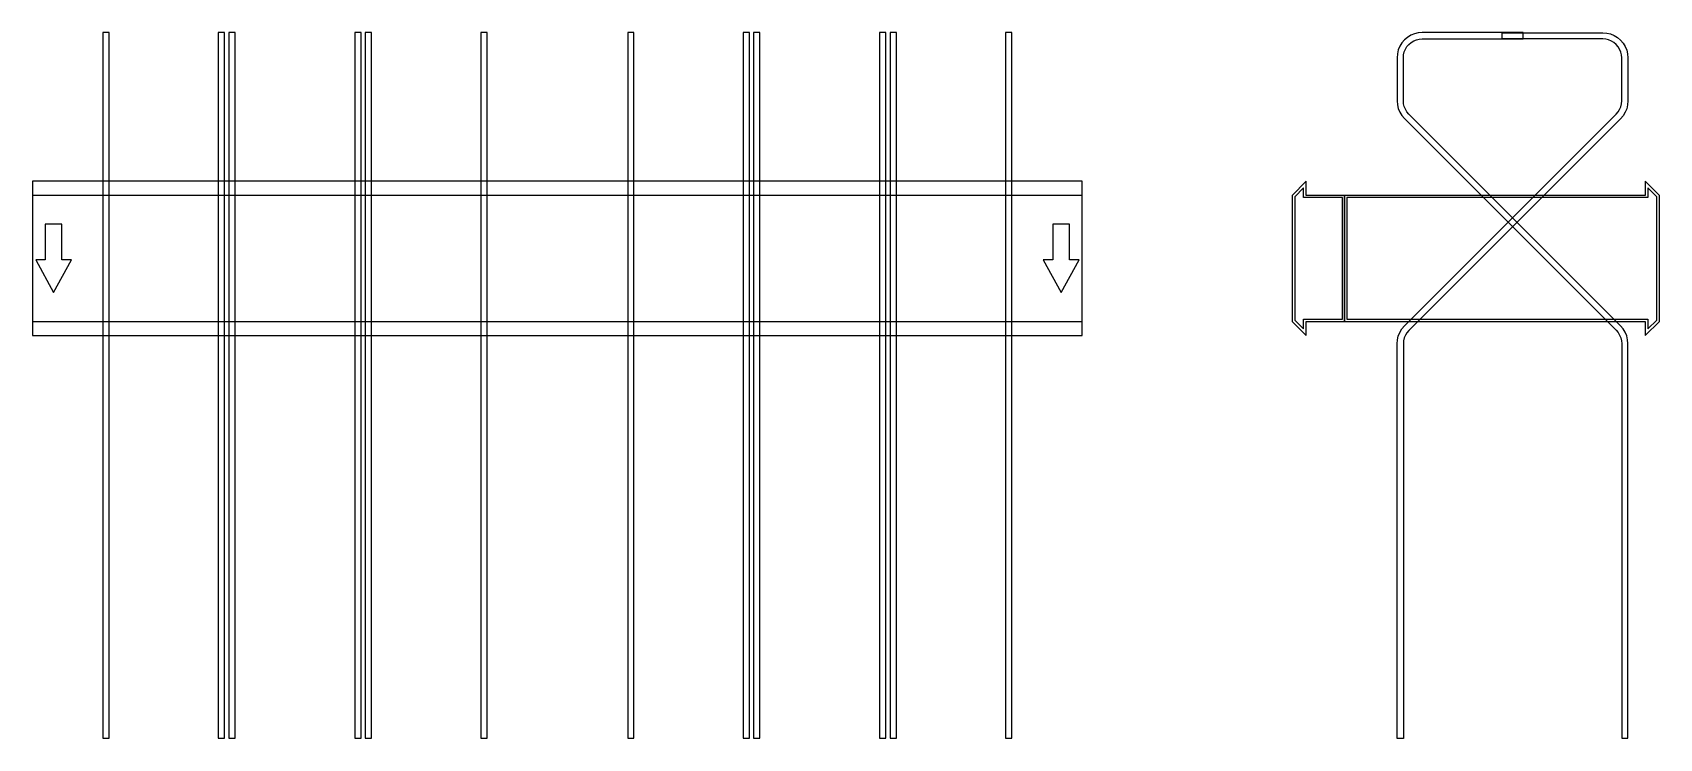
# Model space of a CAD drawing. Extents: x 0 to 1550, y -457 to 215.
import ezdxf

# ---------------------------------------------------------------- set-up
doc = ezdxf.new("R2010")
doc.units = 0
doc.layers.add('Halfen', color=7, linetype='CONTINUOUS')

msp = doc.modelspace()

# ---------------------------------------------------------------- linework, layer by layer
at = {"layer": 'Halfen', "color": 7}
for points in [[(73, -457.177), (73, 215.147), (67, 215.147), (67, -457.177)], [(183, -457.177), (183, 215.147), (177, 215.147), (177, -457.177)], [(193, -457.177), (193, 215.147), (187, 215.147), (187, -457.177)], [(313, -457.177), (313, 215.147), (307, 215.147), (307, -457.177)], [(323, -457.177), (323, 215.147), (317, 215.147), (317, -457.177)], [(433, -457.177), (433, 215.147), (427, 215.147), (427, -457.177)], [(573, -457.177), (573, 215.147), (567, 215.147), (567, -457.177)], [(683, -457.177), (683, 215.147), (677, 215.147), (677, -457.177)], [(693, -457.177), (693, 215.147), (687, 215.147), (687, -457.177)], [(813, -457.177), (813, 215.147), (807, 215.147), (807, -457.177)], [(823, -457.177), (823, 215.147), (817, 215.147), (817, -457.177)], [(933, -457.177), (933, 215.147), (927, 215.147), (927, -457.177)], [(1520, -457.177), (1520, -81.213), (1519.705, -77.459), (1518.825, -73.797), (1517.384, -70.317), (1515.416, -67.106), (1512.971, -64.243), (1311.272, 137.456), (1309.438, 139.604), (1307.962, 142.012), (1306.881, 144.621), (1306.222, 147.368), (1306, 150.184), (1306, 191.147), (1306.222, 193.963), (1306.881, 196.71), (1307.962, 199.319), (1309.438, 201.728), (1311.272, 203.875), (1313.42, 205.71), (1315.828, 207.186), (1318.438, 208.266), (1321.184, 208.926), (1324, 209.147), (1420, 209.147), (1420, 215.147), (1324, 215.147), (1320.246, 214.852), (1316.584, 213.973), (1313.104, 212.532), (1309.893, 210.564), (1307.029, 208.118), (1304.584, 205.254), (1302.616, 202.043), (1301.175, 198.564), (1300.295, 194.902), (1300, 191.147), (1300, 150.184), (1300.295, 146.429), (1301.175, 142.767), (1302.616, 139.288), (1304.584, 136.077), (1307.029, 133.213), (1508.728, -68.485), (1510.562, -70.633), (1512.038, -73.041), (1513.119, -75.651), (1513.778, -78.397), (1514, -81.213), (1514, -457.177)], [(1300, -457.324), (1300, -81.361), (1300.295, -77.606), (1301.175, -73.944), (1302.616, -70.465), (1304.584, -67.254), (1307.029, -64.39), (1508.728, 137.308), (1510.562, 139.456), (1512.038, 141.865), (1513.119, 144.474), (1513.778, 147.221), (1514, 150.036), (1514, 191), (1513.778, 193.816), (1513.119, 196.562), (1512.038, 199.172), (1510.562, 201.58), (1508.728, 203.728), (1506.58, 205.562), (1504.172, 207.038), (1501.562, 208.119), (1498.816, 208.778), (1496, 209), (1400, 209), (1400, 215), (1496, 215), (1499.754, 214.705), (1503.416, 213.825), (1506.896, 212.384), (1510.107, 210.416), (1512.971, 207.971), (1515.416, 205.107), (1517.384, 201.896), (1518.825, 198.416), (1519.705, 194.754), (1520, 191), (1520, 150.036), (1519.705, 146.282), (1518.825, 142.62), (1517.384, 139.141), (1515.416, 135.929), (1512.971, 133.066), (1311.272, -68.633), (1309.438, -70.78), (1307.962, -73.189), (1306.881, -75.798), (1306.222, -78.545), (1306, -81.361), (1306, -457.324)], [(0, -73.5), (1000, -73.5), (1000, 73.5), (0, 73.5)], [(1250, -60), (1250, 60), (1213.5, 60), (1213.5, 73.5), (1200, 60), (1200, -60), (1213.5, -73.5), (1213.5, -60)], [(1248, -58), (1248, 58), (1211, 58), (1211, 67.25), (1202.5, 58.75), (1202.5, -58.75), (1211, -67.25), (1211, -58)], [(1550, -60), (1550, 60), (1536.5, 73.5), (1536.5, 60), (1250, 60), (1250, -60), (1536.5, -60), (1536.5, -73.5)], [(1547.5, -58.75), (1547.5, 58.75), (1539, 67.25), (1539, 58), (1252, 58), (1252, -58), (1539, -58), (1539, -67.25)], [(0, -60), (1000, -60), (1000, 60), (0, 60)], [(20, -32.5), (37, -1.5), (28, -1.5), (28, 32.5), (12, 32.5), (12, -1.5), (3, -1.5)], [(980, -32.5), (997, -1.5), (988, -1.5), (988, 32.5), (972, 32.5), (972, -1.5), (963, -1.5)]]:
    msp.add_lwpolyline(points, close=True, dxfattribs=at)

doc.saveas('drawing.dxf')
